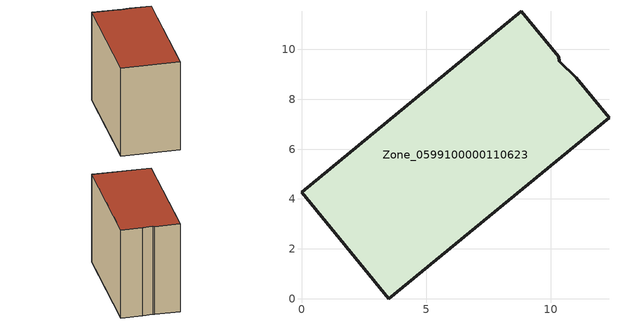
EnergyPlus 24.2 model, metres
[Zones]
Zone_0599100000110623
 floor ground (C_G): 3.51,0 0,4.26 8.81,11.53 10.32,9.71 10.35,9.53 11.02,8.86 12.34,7.26 z0
 wall outside (C_F): 11.02,8.86 10.35,9.53 10.32,9.71 8.81,11.53 0,4.26 3.51,0 12.34,7.26 11.02,8.86 z0:8.97
 roof outside (C_R): 10.32,9.71 8.81,11.53 0,4.26 3.51,0 12.34,7.26 11.02,8.86 10.35,9.53 z8.97
[BUILDING]
Pand.0599100000110623: North Axis=0; Terrain=City; Loads Convergence Tolerance Value=0.04; Temperature Convergence Tolerance Value=0.4; Solar Distribution=FullExterior; Maximum Number of Warmup Days=25; Minimum Number of Warmup Days=1
[Site:Location]
Rotterdam.The.Hague.AP_ZH_NLD Design_Conditions: Latitude=51.96; Longitude=4.45; Time Zone=1; Elevation=-4.5
[SITE:GROUNDTEMPERATURE:BUILDINGSURFACE]
18, 18, 18, 18, 18, 18, 18, 18, 18, 18, 18, 18
[MATERIAL] Thermal Absorptance=0.9; Solar Absorptance=0.7; Visible Absorptance=0.7
Name | Roughness | Thickness | Conductivity | Density | Specific Heat
G.TI.1946-1964 | MediumSmooth | 0.15 | 1 | 540 | 1210
F.TI.1946-1964 | Rough | 0.3 | 0.857143 | 1920 | 840
R.TI.1946-1964 | MediumRough | 0.2 | 0.277778 | 1500 | 1000
[CONSTRUCTION]
C_G: G.TI.1946-1964
C_F: F.TI.1946-1964
C_R: R.TI.1946-1964
[ZONE]
Zone_0599100000110623: Type=1; Multiplier=1; Ceiling Height=Autocalculate; Volume=Autocalculate; Floor Area=autocalculate; Part of Total Floor Area=Yes
[ZONEINFILTRATION:DESIGNFLOWRATE]
Infil_Zone_0599100000110623: Zone or ZoneList or Space or SpaceList=Zone_0599100000110623; Schedule=AlwaysOn; Design Flow Rate Calculation Method=Flow/Area; Flow Rate per Floor Area=0.003; Constant Term Coefficient=1; Temperature Term Coefficient=0; Velocity Term Coefficient=0; Velocity Squared Term Coefficient=0
[HVACTEMPLATE:ZONE:IDEALLOADSAIRSYSTEM]
Zone_0599100000110623: Maximum Heating Supply Air Temperature=50; Minimum Cooling Supply Air Temperature=13; Maximum Heating Supply Air Humidity Ratio=0.0156; Minimum Cooling Supply Air Humidity Ratio=0.0077; Heating Limit=NoLimit; Cooling Limit=NoLimit; Dehumidification Control Type=ConstantSensibleHeatRatio; Cooling Sensible Heat Ratio=0.7; Dehumidification Setpoint=60; Humidification Control Type=None; Humidification Setpoint=30; Outdoor Air Method=None; Outdoor Air Flow Rate per Person=0.00944; Outdoor Air Flow Rate per Zone Floor Area=0; Outdoor Air Flow Rate per Zone=0; Demand Controlled Ventilation Type=None; Outdoor Air Economizer Type=NoEconomizer; Heat Recovery Type=None; Sensible Heat Recovery Effectiveness=0.7; Latent Heat Recovery Effectiveness=0.65
[ZONECONTROL:THERMOSTAT]
ThermostatControl_Zone_0599100000110623: Zone or ZoneList=Zone_0599100000110623; Control Type Schedule=DualSetpointControlType; Control 1=Thermostat_Zone_0599100000110623; Temperature Difference Between Cutout And Setpoint=0
[THERMOSTATSETPOINT:DUALSETPOINT]
Thermostat_Zone_0599100000110623: Heating Setpoint Temperature Schedule=HeatingSetpoint_Zone_0599100000110623; Cooling Setpoint Temperature Schedule=CoolingSetpoint_Zone_0599100000110623
[SCHEDULE:COMPACT]
HeatingSetpoint_Zone_0599100000110623: Through: 12/31, For: AllDays, Until: 24:00, 21
CoolingSetpoint_Zone_0599100000110623: Through: 12/31, For: AllDays, Until: 24:00, 24
DualSetpointControlType: Through: 12/31, For: AllDays, Until: 24:00, 4
AlwaysOn: Through: 12/31, For: AllDays, Until: 24:00, 1
